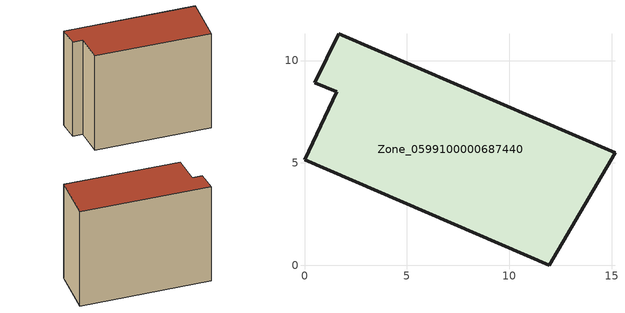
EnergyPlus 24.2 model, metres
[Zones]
Zone_0599100000687440
 floor ground (C_G): 15.15,5.5 11.95,0 0,5.17 1.57,8.47 0.51,8.91 1.66,11.31 z0
 wall outside (C_F): 11.95,0 15.15,5.5 1.66,11.31 0.51,8.91 1.57,8.47 0,5.17 11.95,0 z0:11.04
 roof outside (C_R): 0,5.17 11.95,0 15.15,5.5 1.66,11.31 0.51,8.91 1.57,8.47 z11.04
[BUILDING]
Pand.0599100000687440: North Axis=0; Terrain=City; Loads Convergence Tolerance Value=0.04; Temperature Convergence Tolerance Value=0.4; Solar Distribution=FullExterior; Maximum Number of Warmup Days=25; Minimum Number of Warmup Days=1
[Site:Location]
Rotterdam.The.Hague.AP_ZH_NLD Design_Conditions: Latitude=51.96; Longitude=4.45; Time Zone=1; Elevation=-4.5
[SITE:GROUNDTEMPERATURE:BUILDINGSURFACE]
18, 18, 18, 18, 18, 18, 18, 18, 18, 18, 18, 18
[MATERIAL] Thermal Absorptance=0.9; Solar Absorptance=0.7; Visible Absorptance=0.7
Name | Roughness | Thickness | Conductivity | Density | Specific Heat
G.TI.1946 | MediumSmooth | 0.15 | 1 | 540 | 1210
F.TI.1946 | Rough | 0.3 | 0.857143 | 1920 | 840
R.TI.1946 | MediumRough | 0.2 | 0.1 | 1500 | 1000
[CONSTRUCTION]
C_G: G.TI.1946
C_F: F.TI.1946
C_R: R.TI.1946
[ZONE]
Zone_0599100000687440: Type=1; Multiplier=1; Ceiling Height=Autocalculate; Volume=Autocalculate; Floor Area=autocalculate; Part of Total Floor Area=Yes
[ZONEINFILTRATION:DESIGNFLOWRATE]
Infil_Zone_0599100000687440: Zone or ZoneList or Space or SpaceList=Zone_0599100000687440; Schedule=AlwaysOn; Design Flow Rate Calculation Method=Flow/Area; Flow Rate per Floor Area=0.003; Constant Term Coefficient=1; Temperature Term Coefficient=0; Velocity Term Coefficient=0; Velocity Squared Term Coefficient=0
[HVACTEMPLATE:ZONE:IDEALLOADSAIRSYSTEM]
Zone_0599100000687440: Maximum Heating Supply Air Temperature=50; Minimum Cooling Supply Air Temperature=13; Maximum Heating Supply Air Humidity Ratio=0.0156; Minimum Cooling Supply Air Humidity Ratio=0.0077; Heating Limit=NoLimit; Cooling Limit=NoLimit; Dehumidification Control Type=ConstantSensibleHeatRatio; Cooling Sensible Heat Ratio=0.7; Dehumidification Setpoint=60; Humidification Control Type=None; Humidification Setpoint=30; Outdoor Air Method=None; Outdoor Air Flow Rate per Person=0.00944; Outdoor Air Flow Rate per Zone Floor Area=0; Outdoor Air Flow Rate per Zone=0; Demand Controlled Ventilation Type=None; Outdoor Air Economizer Type=NoEconomizer; Heat Recovery Type=None; Sensible Heat Recovery Effectiveness=0.7; Latent Heat Recovery Effectiveness=0.65
[ZONECONTROL:THERMOSTAT]
ThermostatControl_Zone_0599100000687440: Zone or ZoneList=Zone_0599100000687440; Control Type Schedule=DualSetpointControlType; Control 1=Thermostat_Zone_0599100000687440; Temperature Difference Between Cutout And Setpoint=0
[THERMOSTATSETPOINT:DUALSETPOINT]
Thermostat_Zone_0599100000687440: Heating Setpoint Temperature Schedule=HeatingSetpoint_Zone_0599100000687440; Cooling Setpoint Temperature Schedule=CoolingSetpoint_Zone_0599100000687440
[SCHEDULE:COMPACT]
HeatingSetpoint_Zone_0599100000687440: Through: 12/31, For: AllDays, Until: 24:00, 21
CoolingSetpoint_Zone_0599100000687440: Through: 12/31, For: AllDays, Until: 24:00, 24
DualSetpointControlType: Through: 12/31, For: AllDays, Until: 24:00, 4
AlwaysOn: Through: 12/31, For: AllDays, Until: 24:00, 1
